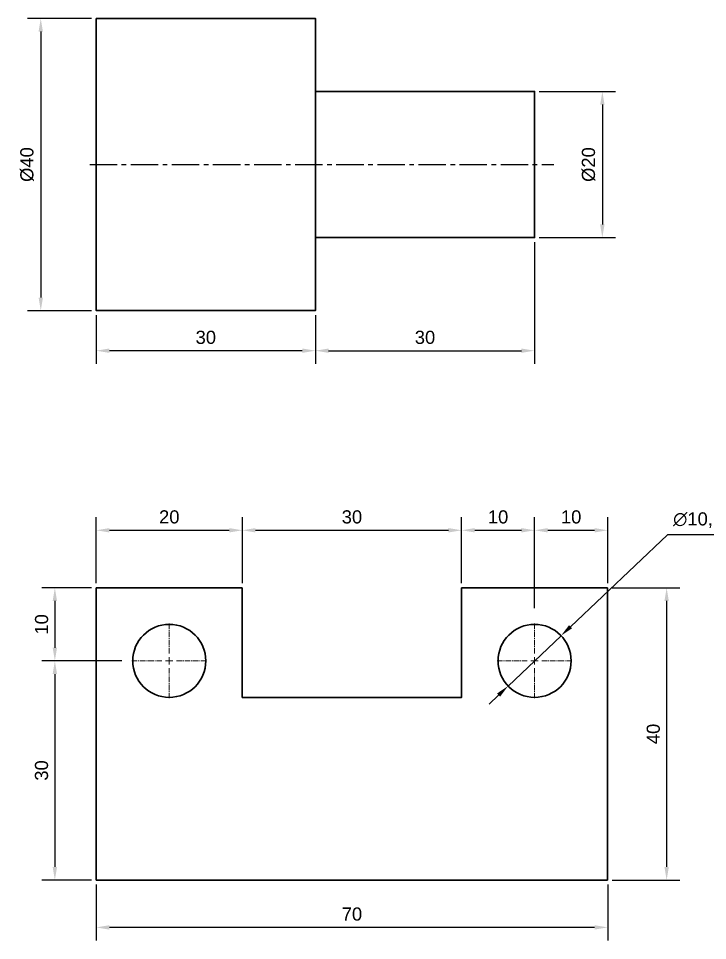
# Model space of a CAD drawing. Header units: millimetres. Extents: x -1380 to -1123, y 430 to 584.
# Drawn here: x -1379.7 to -1285.4, y 448.3 to 574.6 of the extents above; entities that cross this region are included whole.
import ezdxf

# ---------------------------------------------------------------- set-up
doc = ezdxf.new("R2010")
doc.units = ezdxf.units.MM
doc.header["$MEASUREMENT"] = 0
doc.linetypes.add('CENTER2', pattern=[1.125, 0.75, -0.125, 0.125, -0.125])
doc.styles.get("Standard").update_dxf_attribs({"font": 'arial.ttf'})
doc.dimstyles.get("Standard").update_dxf_attribs({"dimscale": 10, "dimtxt": 0.18, "dimasz": 0.18, "dimexe": 0.18, "dimexo": 0.0625, "dimgap": 0.09, "dimtad": 1, "dimtoh": 1, "dimdec": 4, "dimdsep": 46, "dimtxsty": 'Standard', "dimcen": 0.09, "dimadec": 0, "dimazin": 0, "dimtfac": 1, "dimtdec": 4, "dimtmove": 0, "dimatfit": 3, "dimfxl": 1, "dimtolj": 1, "dimtzin": 0, "dimarcsym": 0})

# ---------------------------------------------------------------- blocks, each defined once
blk = doc.blocks.new('*U1')
at = {"color": 0, "linetype": 'CENTER2', "ltscale": 5, "transparency": 16777216}
blk.add_line((-15.89, 0), (47.64, 0), dxfattribs=at)
blk = doc.blocks.new('*D2')
at = {"color": 0, "lineweight": -2, "transparency": 16777216}
for p, q in [((-1369.7, 574.57), (-1378.46, 574.57)), ((-1376.66, 572.77), (-1376.66, 536.37)), ((-1369.7, 534.57), (-1378.46, 534.57))]:
    blk.add_line(p, q, dxfattribs=at)
at = {"color": 0, "transparency": 16777216}
for points in [[(-1376.96, 572.77), (-1376.36, 572.77), (-1376.66, 574.57)], [(-1376.96, 536.37), (-1376.36, 536.37), (-1376.66, 534.57)]]:
    blk.add_solid(points, dxfattribs=at)
at = {"layer": 'Defpoints', "color": 0, "transparency": 16777216}
for p in [(-1369.07, 574.57), (-1376.66, 534.57), (-1369.07, 534.57)]:
    blk.add_point(p, dxfattribs=at)
at = {"color": 0, "transparency": 16777216, "insert": (-1378.53, 554.57), "char_height": 1.8, "attachment_point": 5, "rotation": 90}
blk.add_mtext('\\A1;%%C40', dxfattribs=at)
blk = doc.blocks.new('*D3')
at = {"color": 0, "lineweight": -2, "transparency": 16777216}
for p, q in [((-1369.07, 533.95), (-1369.07, 527.29)), ((-1339.07, 533.95), (-1339.07, 527.29)), ((-1340.87, 529.09), (-1367.27, 529.09))]:
    blk.add_line(p, q, dxfattribs=at)
at = {"color": 0, "transparency": 16777216}
for points in [[(-1367.27, 529.39), (-1367.27, 528.79), (-1369.07, 529.09)], [(-1340.87, 529.39), (-1340.87, 528.79), (-1339.07, 529.09)]]:
    blk.add_solid(points, dxfattribs=at)
at = {"layer": 'Defpoints', "color": 0, "transparency": 16777216}
for p in [(-1369.07, 534.57), (-1339.07, 534.57), (-1369.07, 529.09)]:
    blk.add_point(p, dxfattribs=at)
at = {"color": 0, "transparency": 16777216, "insert": (-1354.07, 530.91), "char_height": 1.8, "attachment_point": 5}
blk.add_mtext('\\A1;30', dxfattribs=at)
blk = doc.blocks.new('*D4')
at = {"color": 0, "lineweight": -2, "transparency": 16777216}
for p, q in [((-1309.07, 543.95), (-1309.07, 527.29)), ((-1339.07, 533.95), (-1339.07, 527.29)), ((-1337.27, 529.09), (-1310.87, 529.09))]:
    blk.add_line(p, q, dxfattribs=at)
at = {"color": 0, "transparency": 16777216}
for points in [[(-1337.27, 529.39), (-1337.27, 528.79), (-1339.07, 529.09)], [(-1310.87, 529.39), (-1310.87, 528.79), (-1309.07, 529.09)]]:
    blk.add_solid(points, dxfattribs=at)
at = {"layer": 'Defpoints', "color": 0, "transparency": 16777216}
for p in [(-1309.07, 544.57), (-1339.07, 534.57), (-1309.07, 529.09)]:
    blk.add_point(p, dxfattribs=at)
at = {"color": 0, "transparency": 16777216, "insert": (-1324.07, 530.91), "char_height": 1.8, "attachment_point": 5}
blk.add_mtext('\\A1;30', dxfattribs=at)
blk = doc.blocks.new('*D5')
at = {"color": 0, "lineweight": -2, "transparency": 16777216}
for p, q in [((-1308.45, 564.57), (-1298, 564.57)), ((-1299.8, 562.77), (-1299.8, 546.37)), ((-1308.45, 544.57), (-1298, 544.57))]:
    blk.add_line(p, q, dxfattribs=at)
at = {"color": 0, "transparency": 16777216}
for points in [[(-1300.1, 562.77), (-1299.5, 562.77), (-1299.8, 564.57)], [(-1300.1, 546.37), (-1299.5, 546.37), (-1299.8, 544.57)]]:
    blk.add_solid(points, dxfattribs=at)
at = {"layer": 'Defpoints', "color": 0, "transparency": 16777216}
for p in [(-1309.07, 564.57), (-1309.07, 544.57), (-1299.8, 544.57)]:
    blk.add_point(p, dxfattribs=at)
at = {"color": 0, "transparency": 16777216, "insert": (-1301.67, 554.57), "char_height": 1.8, "attachment_point": 5, "rotation": 90}
blk.add_mtext('\\A1;%%C20', dxfattribs=at)
blk = doc.blocks.new('*D24')
at = {"color": 0, "lineweight": -2, "transparency": 16777216}
for p, q in [((-1298.45, 496.63), (-1289.2, 496.63)), ((-1291, 494.83), (-1291, 458.43)), ((-1298.45, 456.63), (-1289.2, 456.63))]:
    blk.add_line(p, q, dxfattribs=at)
at = {"color": 0, "lineweight": 0, "transparency": 16777216}
for points in [[(-1291.3, 494.83), (-1290.7, 494.83), (-1291, 496.63)], [(-1291.3, 458.43), (-1290.7, 458.43), (-1291, 456.63)]]:
    blk.add_solid(points, dxfattribs=at)
at = {"layer": 'Defpoints', "color": 0, "lineweight": 0, "transparency": 16777216}
for p in [(-1299.07, 496.63), (-1299.07, 456.63), (-1291, 456.63)]:
    blk.add_point(p, dxfattribs=at)
at = {"color": 0, "lineweight": 0, "transparency": 16777216, "insert": (-1292.82, 476.63), "char_height": 1.8, "attachment_point": 5, "rotation": 90}
blk.add_mtext('\\A1;40', dxfattribs=at)
blk = doc.blocks.new('*D25')
at = {"color": 0, "lineweight": -2, "transparency": 16777216}
for p, q in [((-1369.7, 496.63), (-1376.53, 496.63)), ((-1374.73, 494.83), (-1374.73, 488.43)), ((-1365.57, 486.63), (-1376.53, 486.63))]:
    blk.add_line(p, q, dxfattribs=at)
at = {"color": 0, "lineweight": 0, "transparency": 16777216}
for points in [[(-1375.03, 494.83), (-1374.43, 494.83), (-1374.73, 496.63)], [(-1375.03, 488.43), (-1374.43, 488.43), (-1374.73, 486.63)]]:
    blk.add_solid(points, dxfattribs=at)
at = {"layer": 'Defpoints', "color": 0, "lineweight": 0, "transparency": 16777216}
for p in [(-1369.07, 496.63), (-1374.73, 486.63), (-1364.94, 486.63)]:
    blk.add_point(p, dxfattribs=at)
at = {"color": 0, "lineweight": 0, "transparency": 16777216, "insert": (-1376.54, 491.63), "char_height": 1.8, "attachment_point": 5, "rotation": 90}
blk.add_mtext('\\A1;10', dxfattribs=at)
blk = doc.blocks.new('*D26')
at = {"color": 0, "lineweight": -2, "transparency": 16777216}
for p, q in [((-1365.57, 486.63), (-1376.53, 486.63)), ((-1374.73, 484.83), (-1374.73, 458.43)), ((-1369.7, 456.63), (-1376.53, 456.63))]:
    blk.add_line(p, q, dxfattribs=at)
at = {"color": 0, "lineweight": 0, "transparency": 16777216}
for points in [[(-1375.03, 484.83), (-1374.43, 484.83), (-1374.73, 486.63)], [(-1375.03, 458.43), (-1374.43, 458.43), (-1374.73, 456.63)]]:
    blk.add_solid(points, dxfattribs=at)
at = {"layer": 'Defpoints', "color": 0, "lineweight": 0, "transparency": 16777216}
for p in [(-1364.94, 486.63), (-1374.73, 456.63), (-1369.07, 456.63)]:
    blk.add_point(p, dxfattribs=at)
at = {"color": 0, "lineweight": 0, "transparency": 16777216, "insert": (-1376.55, 471.63), "char_height": 1.8, "attachment_point": 5, "rotation": 90}
blk.add_mtext('\\A1;30', dxfattribs=at)
blk = doc.blocks.new('*D27')
at = {"color": 0, "lineweight": -2, "transparency": 16777216}
for p, q in [((-1369.07, 456.01), (-1369.07, 448.35)), ((-1299.07, 456.01), (-1299.07, 448.35)), ((-1300.87, 450.15), (-1367.27, 450.15))]:
    blk.add_line(p, q, dxfattribs=at)
at = {"color": 0, "lineweight": 0, "transparency": 16777216}
for points in [[(-1367.27, 450.45), (-1367.27, 449.85), (-1369.07, 450.15)], [(-1300.87, 450.45), (-1300.87, 449.85), (-1299.07, 450.15)]]:
    blk.add_solid(points, dxfattribs=at)
at = {"layer": 'Defpoints', "color": 0, "lineweight": 0, "transparency": 16777216}
for p in [(-1369.07, 456.63), (-1299.07, 456.63), (-1369.07, 450.15)]:
    blk.add_point(p, dxfattribs=at)
at = {"color": 0, "lineweight": 0, "transparency": 16777216, "insert": (-1334.07, 451.97), "char_height": 1.8, "attachment_point": 5}
blk.add_mtext('\\A1;70', dxfattribs=at)
blk = doc.blocks.new('*D28')
at = {"color": 0, "lineweight": -2, "transparency": 16777216}
for p, q in [((-1369.07, 497.26), (-1369.07, 506.31)), ((-1349.07, 497.26), (-1349.07, 506.31)), ((-1367.27, 504.51), (-1350.87, 504.51))]:
    blk.add_line(p, q, dxfattribs=at)
at = {"color": 0, "lineweight": 0, "transparency": 16777216}
for points in [[(-1367.27, 504.81), (-1367.27, 504.21), (-1369.07, 504.51)], [(-1350.87, 504.81), (-1350.87, 504.21), (-1349.07, 504.51)]]:
    blk.add_solid(points, dxfattribs=at)
at = {"layer": 'Defpoints', "color": 0, "lineweight": 0, "transparency": 16777216}
for p in [(-1349.07, 504.51), (-1369.07, 496.63), (-1349.07, 496.63)]:
    blk.add_point(p, dxfattribs=at)
at = {"color": 0, "lineweight": 0, "transparency": 16777216, "insert": (-1359.07, 506.33), "char_height": 1.8, "attachment_point": 5}
blk.add_mtext('\\A1;20', dxfattribs=at)
blk = doc.blocks.new('*D29')
at = {"color": 0, "lineweight": -2, "transparency": 16777216}
for p, q in [((-1349.07, 497.26), (-1349.07, 506.31)), ((-1319.07, 497.26), (-1319.07, 506.31)), ((-1347.27, 504.51), (-1320.87, 504.51))]:
    blk.add_line(p, q, dxfattribs=at)
at = {"color": 0, "lineweight": 0, "transparency": 16777216}
for points in [[(-1347.27, 504.81), (-1347.27, 504.21), (-1349.07, 504.51)], [(-1320.87, 504.81), (-1320.87, 504.21), (-1319.07, 504.51)]]:
    blk.add_solid(points, dxfattribs=at)
at = {"layer": 'Defpoints', "color": 0, "lineweight": 0, "transparency": 16777216}
for p in [(-1319.07, 504.51), (-1349.07, 496.63), (-1319.07, 496.63)]:
    blk.add_point(p, dxfattribs=at)
at = {"color": 0, "lineweight": 0, "transparency": 16777216, "insert": (-1334.07, 506.33), "char_height": 1.8, "attachment_point": 5}
blk.add_mtext('\\A1;30', dxfattribs=at)
blk = doc.blocks.new('*D31')
at = {"color": 0, "lineweight": -2, "transparency": 16777216}
for p, q in [((-1319.07, 497.26), (-1319.07, 506.31)), ((-1309.07, 493.85), (-1309.07, 506.31)), ((-1317.27, 504.51), (-1310.87, 504.51))]:
    blk.add_line(p, q, dxfattribs=at)
at = {"color": 0, "lineweight": 0, "transparency": 16777216}
for points in [[(-1317.27, 504.81), (-1317.27, 504.21), (-1319.07, 504.51)], [(-1310.87, 504.81), (-1310.87, 504.21), (-1309.07, 504.51)]]:
    blk.add_solid(points, dxfattribs=at)
at = {"layer": 'Defpoints', "color": 0, "lineweight": 0, "transparency": 16777216}
for p in [(-1309.07, 504.51), (-1319.07, 496.63), (-1309.07, 493.23)]:
    blk.add_point(p, dxfattribs=at)
at = {"color": 0, "lineweight": 0, "transparency": 16777216, "insert": (-1314.07, 506.33), "char_height": 1.8, "attachment_point": 5}
blk.add_mtext('\\A1;10', dxfattribs=at)
blk = doc.blocks.new('*D32')
at = {"color": 0, "lineweight": -2, "transparency": 16777216}
for p, q in [((-1309.07, 493.85), (-1309.07, 506.31)), ((-1299.07, 497.26), (-1299.07, 506.31)), ((-1307.27, 504.51), (-1300.87, 504.51))]:
    blk.add_line(p, q, dxfattribs=at)
at = {"color": 0, "lineweight": 0, "transparency": 16777216}
for points in [[(-1307.27, 504.81), (-1307.27, 504.21), (-1309.07, 504.51)], [(-1300.87, 504.81), (-1300.87, 504.21), (-1299.07, 504.51)]]:
    blk.add_solid(points, dxfattribs=at)
at = {"layer": 'Defpoints', "color": 0, "lineweight": 0, "transparency": 16777216}
for p in [(-1299.07, 504.51), (-1299.07, 496.63), (-1309.07, 493.23)]:
    blk.add_point(p, dxfattribs=at)
at = {"color": 0, "lineweight": 0, "transparency": 16777216, "insert": (-1304.07, 506.33), "char_height": 1.8, "attachment_point": 5}
blk.add_mtext('\\A1;10', dxfattribs=at)
blk = doc.blocks.new('*U33')
at = {"color": 0, "linetype": 'CENTER2', "lineweight": 0, "transparency": 16777216}
for p, q in [((0, 1), (0, 5.12)), ((-5.12, 0), (-1, 0)), ((1, 0), (5.12, 0)), ((0, -5.12), (0, -1))]:
    blk.add_line(p, q, dxfattribs=at)
at = {"color": 0, "linetype": 'Continuous', "lineweight": 0, "transparency": 16777216}
for p, q in [((-0.5, 0), (0.5, 0)), ((0, -0.5), (0, 0.5))]:
    blk.add_line(p, q, dxfattribs=at)
blk = doc.blocks.new('*U34')
at = {"color": 0, "linetype": 'CENTER2', "lineweight": 0, "transparency": 16777216}
for p, q in [((0, 1), (0, 5.12)), ((-5.12, 0), (-1, 0)), ((1, 0), (5.12, 0)), ((0, -5.12), (0, -1))]:
    blk.add_line(p, q, dxfattribs=at)
at = {"color": 0, "linetype": 'Continuous', "lineweight": 0, "transparency": 16777216}
for p, q in [((-0.5, 0), (0.5, 0)), ((0, -0.5), (0, 0.5))]:
    blk.add_line(p, q, dxfattribs=at)
blk = doc.blocks.new('*D35')
at = {"color": 0, "lineweight": -2, "transparency": 16777216}
for p, q in [((-1290.89, 503.89), (-1304.14, 491.31)), ((-1273.46, 503.89), (-1290.89, 503.89)), ((-1312.7, 483.19), (-1305.45, 490.08)), ((-1314.01, 481.95), (-1315.31, 480.71))]:
    blk.add_line(p, q, dxfattribs=at)
at = {"color": 0, "lineweight": 0, "transparency": 16777216}
for points in [[(-1304.35, 491.53), (-1303.94, 491.1), (-1305.45, 490.08)], [(-1314.21, 482.17), (-1313.8, 481.73), (-1312.7, 483.19)]]:
    blk.add_solid(points, dxfattribs=at)
at = {"layer": 'Defpoints', "color": 0, "lineweight": 0, "transparency": 16777216}
for p in [(-1305.45, 490.08), (-1312.7, 483.19)]:
    blk.add_point(p, dxfattribs=at)
at = {"color": 0, "lineweight": 0, "transparency": 16777216, "insert": (-1281.73, 505.9), "char_height": 1.8, "attachment_point": 5}
blk.add_mtext('\\A1;∅10, 2 HOLES', dxfattribs=at)

msp = doc.modelspace()

# ---------------------------------------------------------------- linework, layer by layer
at = {"color": 7, "lineweight": 30}
for p, q in [((-1369.07396, 456.63299), (-1369.07396, 496.63299)), ((-1369.07396, 496.63299), (-1349.07396, 496.63299)), ((-1319.07396, 496.63299), (-1299.07396, 496.63299)), ((-1299.07396, 496.63299), (-1299.07396, 456.63299)), ((-1299.07396, 456.63299), (-1369.07396, 456.63299))]:
    msp.add_line(p, q, dxfattribs=at)
at = {"lineweight": 30}
msp.add_lwpolyline([(-1369.07396, 574.57056), (-1339.07396, 574.57056), (-1339.07396, 534.57056), (-1369.07396, 534.57056)], close=True, dxfattribs=at)
msp.add_lwpolyline([(-1339.07396, 564.57056), (-1309.07396, 564.57056), (-1309.07396, 544.57056), (-1339.07396, 544.57056)], dxfattribs=at)
at = {"color": 7, "lineweight": 30}
msp.add_lwpolyline([(-1349.07396, 496.63299), (-1349.07396, 481.63299), (-1319.07396, 481.63299), (-1319.07396, 496.63299)], dxfattribs=at)
for centre in [(-1359.07396, 486.63299), (-1309.07396, 486.63299)]:
    msp.add_circle(centre, 5, dxfattribs=at)

# ---------------------------------------------------------------- block references
at = {"color": 3, "linetype": 'CENTER2', "ltscale": 5}
msp.add_blockref('*U1', (-1354.07396, 554.57056), dxfattribs=at)
at = {"color": 2, "linetype": 'CENTER2', "lineweight": 0}
for name, p in [('*U33', (-1359.07396, 486.63299)), ('*U34', (-1309.07396, 486.63299))]:
    msp.add_blockref(name, p, dxfattribs=at)

# ---------------------------------------------------------------- dimensions: what is measured, and where the dimension line sits
at = {"color": 4}
dim = msp.add_linear_dim(base=(-1376.66361, 534.57056), p1=(-1369.07396, 574.57056), p2=(-1369.07396, 534.57056), angle=90, text='%%C<>', dimstyle='Standard', dxfattribs=at)
dim.commit()
dim.dimension.update_dxf_attribs({"geometry": '*D2', "text_midpoint": (-1378.53299, 554.57056)})
dim = msp.add_linear_dim(base=(-1299.7994, 544.57056), p1=(-1309.07396, 564.57056), p2=(-1309.07396, 544.57056), angle=90, text='%%C<>', dimstyle='Standard', dxfattribs=at)
dim.commit()
dim.dimension.update_dxf_attribs({"geometry": '*D5', "text_midpoint": (-1299.7994, 554.57056), "dimtype": 160})
dim = msp.add_linear_dim(base=(-1309.07396, 529.08782), p1=(-1339.07396, 534.57056), p2=(-1309.07396, 544.57056), dimstyle='Standard', override={"dimtmove": 1}, dxfattribs=at)
dim.commit()
dim.dimension.update_dxf_attribs({"geometry": '*D4', "text_midpoint": (-1324.07396, 530.90747)})
dim = msp.add_linear_dim(base=(-1369.07396, 529.08782), p1=(-1339.07396, 534.57056), p2=(-1369.07396, 534.57056), dimstyle='Standard', dxfattribs=at)
dim.commit()
dim.dimension.update_dxf_attribs({"geometry": '*D3', "text_midpoint": (-1354.07396, 530.90747)})
at = {"color": 2, "lineweight": 0}
dim = msp.add_diameter_dim_2p(p1=(-1312.70026, 483.19062), p2=(-1305.44765, 490.07536), text='<>, 2 HOLES', dimstyle='Standard', dxfattribs=at)
dim.commit()
dim.dimension.update_dxf_attribs({"geometry": '*D35', "text_midpoint": (-1281.72546, 503.88996), "dimtype": 163})
at = {"color": 4, "lineweight": 0}
for base, p1, p2, picture, middle in [((-1349.07396, 504.50917), (-1369.07396, 496.63299), (-1349.07396, 496.63299), '*D28', (-1359.07396, 506.32821)), ((-1319.07396, 504.50917), (-1349.07396, 496.63299), (-1319.07396, 496.63299), '*D29', (-1334.07396, 506.32882)), ((-1369.07396, 450.14952), (-1299.07396, 456.63299), (-1369.07396, 456.63299), '*D27', (-1334.07396, 451.96856))]:
    dim = msp.add_linear_dim(base=base, p1=p1, p2=p2, dimstyle='Standard', dxfattribs=at)
    dim.commit()
    dim.dimension.update_dxf_attribs({"geometry": picture, "text_midpoint": middle})
for base, p1, p2, picture, middle in [((-1309.07396, 504.50917), (-1319.07396, 496.63299), (-1309.07396, 493.22839), '*D31', (-1314.07396, 506.32821)), ((-1299.07396, 504.50917), (-1309.07396, 493.22839), (-1299.07396, 496.63299), '*D32', (-1304.07396, 506.32821))]:
    dim = msp.add_linear_dim(base=base, p1=p1, p2=p2, dimstyle='Standard', override={"dimtmove": 1}, dxfattribs=at)
    dim.commit()
    dim.dimension.update_dxf_attribs({"geometry": picture, "text_midpoint": middle})
for base, p1, p2, picture, middle in [((-1374.7258, 486.63299), (-1369.07396, 496.63299), (-1364.9428, 486.63299), '*D25', (-1376.54483, 491.63299)), ((-1291.00142, 456.63299), (-1299.07396, 496.63299), (-1299.07396, 456.63299), '*D24', (-1292.82045, 476.63299))]:
    dim = msp.add_linear_dim(base=base, p1=p1, p2=p2, angle=90, dimstyle='Standard', dxfattribs=at)
    dim.commit()
    dim.dimension.update_dxf_attribs({"geometry": picture, "text_midpoint": middle})
dim = msp.add_linear_dim(base=(-1374.7258, 456.63299), p1=(-1364.9428, 486.63299), p2=(-1369.07396, 456.63299), angle=90, dimstyle='Standard', override={"dimtmove": 1}, dxfattribs=at)
dim.commit()
dim.dimension.update_dxf_attribs({"geometry": '*D26', "text_midpoint": (-1376.54545, 471.63299)})

doc.saveas('drawing.dxf')
